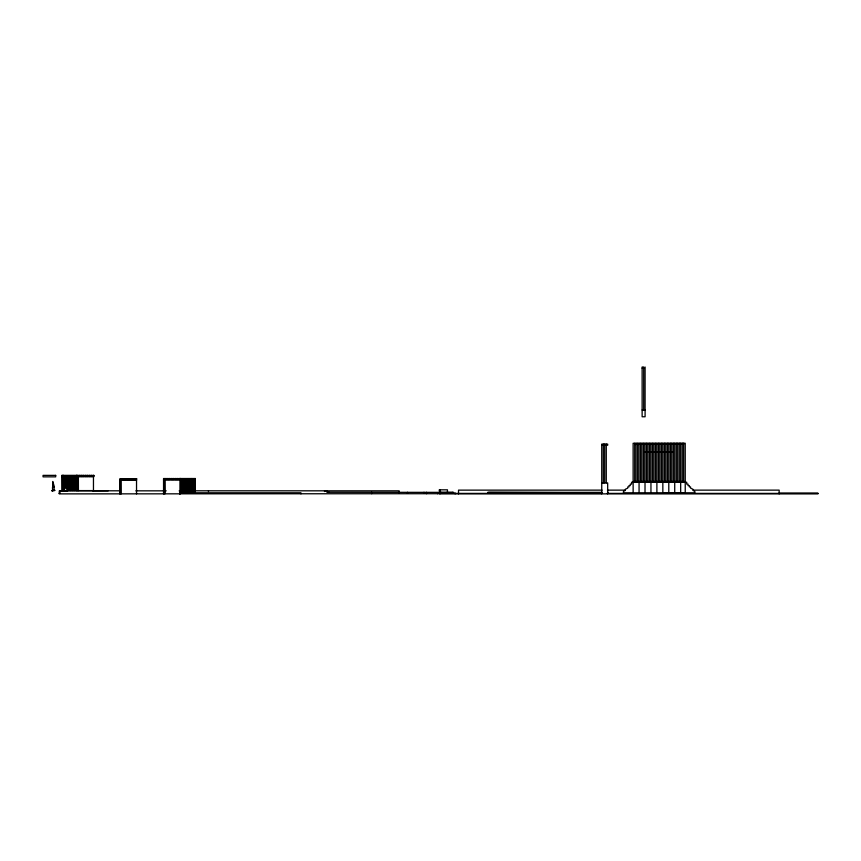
<?xml version="1.0" encoding="UTF-8"?>
<svg xmlns="http://www.w3.org/2000/svg" width="861" height="861" viewBox="0 0 861 861"><rect width="100%" height="100%" fill="white"/><g stroke="black" fill="none" stroke-linecap="round" stroke-linejoin="round"><path stroke-width="1.29" d="M324.468 491.244L324.597 491.566M52.812 481.45L54.383 487.003M52.532 490.792L52.532 487.089L53.35 487.057L54.082 487.057L54.082 490.792M642.134 368.142L643.705 368.142M642.134 409.965L645.093 409.965M647.989 444.351L646.589 444.351L650.948 444.394M658.471 444.373L659.87 444.33M661.442 444.373L662.841 444.373M664.423 444.362L665.822 444.319M667.393 444.362L668.793 444.362M670.364 444.362L671.752 444.319M673.324 444.362L677.704 444.298M679.275 444.341L683.656 444.276M637.667 444.416L639.077 444.416M643.619 444.394L645.018 444.394M655.49 444.394L656.889 444.394M601.742 445.255L607.683 445.255L607.683 444.115L601.742 444.115L601.742 493.88M645.018 451.799L646.589 451.799M647.989 451.831L649.56 451.831M650.959 451.799L652.52 451.799M653.929 451.799L655.49 451.799M656.9 451.842L658.471 451.842M659.881 451.81L661.442 451.81M662.852 451.842L664.423 451.842M665.822 451.842L667.393 451.842M668.793 451.874L670.364 451.874M671.763 451.842L673.324 451.842M62.229 476.456L62.315 490.566M77.232 476.456L78.362 476.456L78.426 490.598M62.143 476.488L76.758 476.488L76.758 475.283M77.038 476.66L78.2 476.66L78.179 475.358L61.906 475.358L61.906 476.682L78.211 476.682M78.426 476.488L93.462 476.488L93.462 490.598L77.059 490.598L77.059 475.358L77.081 490.598M180.175 479.652L163.719 479.631L163.719 493.74M191.293 479.652L195.016 479.652M163.525 479.857L164.699 479.857M180.272 479.857L179.153 479.857L179.153 478.533L195.339 478.522L195.339 479.846L190.195 479.857M119.905 479.954L121.024 479.954L121.024 478.641L119.905 478.641L119.927 493.88M633.136 481.514L685.238 481.514M685.227 481.988L633.136 482.074M633.136 482.235L631.587 482.235L631.587 484.119L630.263 484.119L630.263 485.604L628.971 485.604L628.971 486.917L627.755 486.917L627.755 488.122L625.301 489.274L625.301 490.458L623.45 491.383L623.45 493.03L694.849 493.03L694.849 491.383L692.997 490.458L692.997 489.274L690.554 488.122L690.554 486.917L689.338 486.917L689.338 485.604L688.047 485.604L688.047 484.119L686.712 484.119L686.712 482.235L685.173 482.235M601.742 482.913L607.672 482.913L607.672 493.88M602.076 490.135L458.526 490.135L458.526 493.859M607.435 490.135L624.882 490.135M693.299 490.135L779.151 490.135L779.151 493.859M65.404 490.598L64.284 490.598L64.284 476.66M66.179 490.598L67.309 490.598L67.309 476.66M179.422 490.544L179.906 493.88M186.202 490.566L181.058 490.566L181.058 492.772M190.432 490.544L193.155 490.544L193.133 492.761M120.465 490.802L60.033 490.802L60.066 492.277M135.844 490.835L166.227 490.835M179.379 490.802L186.902 490.835M188.634 490.802L399.16 490.835L399.16 493.418M67.449 490.921L59.28 490.921L59.28 493.88L437.948 493.708M92.88 490.867L108.217 490.802M181.488 491.071L186.202 491.071M602.151 492.363L487.638 492.363L487.638 493.428M602.151 492.783L488.488 492.363M662.852 492.976L685.195 492.944M59.28 493.267L59.947 493.267M439.271 493.245L453.693 493.299L453.682 492.406L439.767 492.406L439.756 493.299M779.151 493.245L817.95 493.245L817.95 493.859L439.271 493.859L439.271 489.823L447.451 489.823L447.451 493.418M59.28 493.418L59.947 493.418M439.949 493.396L601.645 493.428M606.983 493.396L817.95 493.396M324.5 490.802L328.977 492.277M685.238 493.127L685.227 443.243L633.136 443.275L633.136 493.03M683.656 443.189L683.656 481.988M682.256 443.189L682.256 481.988M680.685 443.189L680.674 492.966M679.275 443.2L679.275 481.956M677.704 443.2L677.704 481.999M676.305 443.2L676.305 481.999M674.744 443.2L674.723 492.976M673.324 443.221L673.324 481.966M671.763 443.221L671.752 482.02M670.364 443.221L670.364 482.02M668.793 443.221L668.793 492.976M667.393 443.221L667.393 481.966M665.822 443.221L665.822 482.02M664.423 443.221L664.423 482.02M662.852 443.221L662.841 492.998M661.442 443.243L661.442 481.988M659.881 443.243L659.87 482.042M658.471 443.243L658.471 482.042M656.9 443.243L656.889 493.019M655.49 443.254L655.49 481.999M653.919 443.254L653.919 482.052M652.52 443.254L652.52 482.052M650.959 443.254L650.948 493.019M649.56 443.254L649.56 481.999M647.989 443.254L647.989 482.052M646.589 443.232L646.589 482.052M645.104 367.012L645.093 416.767L642.134 416.767L642.134 367.012L643.705 367.012L643.705 409.965M645.018 443.232L645.018 493.019M643.619 443.254L643.619 481.999M642.048 443.254L642.048 482.052M640.649 443.254L640.649 482.052M639.077 443.254L639.066 493.127M637.667 443.275L637.667 482.02M636.107 443.275L636.096 482.074M634.708 443.275L634.708 482.074M608.35 492.363L608.35 493.428M606.273 444.115L606.273 482.913M604.702 444.115L604.702 482.913M603.313 444.115L603.313 482.913M455.146 492.966L455.146 493.859M453.187 492.406L440.337 492.406M452.617 492.406L452.617 493.299M441.23 492.406L441.23 493.299M440.671 492.406L440.671 493.299M439.949 489.823L439.949 493.859M437.948 493.88L437.948 492.363L327.062 492.277L327.062 490.835M426.561 492.277L426.561 493.708M423.999 492.277L423.999 493.321M407.501 492.277L407.501 493.321M371.694 492.277L371.694 493.708M300.941 493.88L300.941 492.783L179.766 492.783L179.766 493.88M208.47 490.802L208.47 491.534M195.253 478.522L195.253 479.857M194.93 479.631L195.016 492.481M194.844 479.631L194.844 492.46M193.757 478.619L193.757 492.481M192.886 479.825L192.886 492.503M191.766 479.825L191.766 492.503M191.68 490.566L190.593 490.566M191.379 478.533L191.379 480.018L180.293 480.018L180.272 478.533M190.981 479.825L190.981 492.503M190.184 492.761L189.711 490.544L189.711 492.761M189.861 479.825L189.861 492.503M189.237 479.857L189.237 492.503M188.118 479.857L188.118 492.503M187.332 479.857L187.332 492.503M186.213 479.857L186.213 492.503M185.438 479.825L185.438 492.503M184.308 479.825L184.308 492.503M183.533 479.825L183.533 492.503M182.414 479.825L182.414 492.503M181.531 479.857L181.531 492.772M180.412 479.857L180.412 492.503M180.175 478.447L180.175 493.762M164.849 479.631L164.914 493.762M164.699 493.762L164.666 478.522L163.547 478.522L163.558 493.762M136.533 493.88L136.533 479.771L120.077 479.738L120.077 493.848M121.197 479.738L121.272 493.88M93.688 475.455L93.688 476.488M76.758 476.682L76.758 490.598L75.639 490.598L75.639 476.682M74.756 476.66L74.756 490.598L73.637 490.598L73.637 476.66M72.851 476.66L72.851 490.598L71.732 490.598L71.732 476.66M70.957 476.682L70.957 490.598L69.827 490.598L69.827 476.682M69.052 476.682L69.052 490.598L67.933 490.598L67.933 476.682M67.169 490.705L67.169 487.369L64.478 487.369L64.478 490.705M66.179 476.66L66.179 488.058M65.404 476.66L65.404 488.058M63.359 476.456L63.413 490.598L62.143 490.598L62.11 475.358M63.187 475.283L63.187 476.488M53.404 487.057L52.93 482.214L52.822 487.089M636.096 444.373L634.708 444.373L636.096 444.416M642.048 444.351L640.649 444.351L642.048 444.394M653.919 444.351L652.52 444.351L653.919 444.394M55.696 475.369L43.05 475.369L43.05 476.854L55.696 476.854L55.696 475.369M79.955 475.358L78.825 475.358L78.825 476.671L79.955 476.671L79.955 475.358M81.881 475.369L80.762 475.369L80.762 476.682L81.881 476.682L81.881 475.369M83.765 475.369L82.645 475.369L82.645 476.682L83.765 476.682L83.765 475.369M85.831 475.369L84.712 475.369L84.712 476.682L85.831 476.682L85.831 475.369M87.757 475.369L86.627 475.369L86.627 476.682L87.757 476.682L87.757 475.369M89.824 475.369L88.694 475.369L88.694 476.682L89.824 476.682L89.824 475.369M91.783 475.369L90.663 475.369L90.663 476.682L91.783 476.682L91.783 475.369M93.784 475.369L92.665 475.369L92.665 476.682L93.784 476.682L93.784 475.369M122.789 478.641L121.67 478.641L121.67 479.954L122.789 479.954L122.789 478.641M166.442 478.522L165.312 478.522L165.312 479.846L166.442 479.846L166.442 478.522M168.369 478.533L167.249 478.533L167.249 479.857L168.369 479.857L168.369 478.533M170.252 478.533L169.133 478.533L169.133 479.857L170.252 479.857L170.252 478.533M172.318 478.533L171.199 478.533L171.199 479.857L172.318 479.857L172.318 478.533M174.234 478.533L173.115 478.533L173.115 479.857L174.234 479.857L174.234 478.533M176.311 478.533L175.181 478.533L175.181 479.857L176.311 479.857L176.311 478.533M178.27 478.533L177.14 478.533L177.14 479.857L178.27 479.857L178.27 478.533M124.727 478.651L123.607 478.651L123.607 479.964L124.727 479.964L124.727 478.651M126.61 478.651L125.48 478.651L125.48 479.964L126.61 479.964L126.61 478.651M128.676 478.651L127.546 478.651L127.546 479.964L128.676 479.964L128.676 478.651M130.592 478.651L129.473 478.651L129.473 479.964L130.592 479.964L130.592 478.651M132.659 478.651L131.539 478.651L131.539 479.964L132.659 479.964L132.659 478.651M134.617 478.651L133.498 478.651L133.498 479.964L134.617 479.964L134.617 478.651M136.63 478.651L135.511 478.651L135.511 479.964L136.63 479.964L136.63 478.651M54.813 490.307L51.918 490.792L54.813 490.307"/></g></svg>
